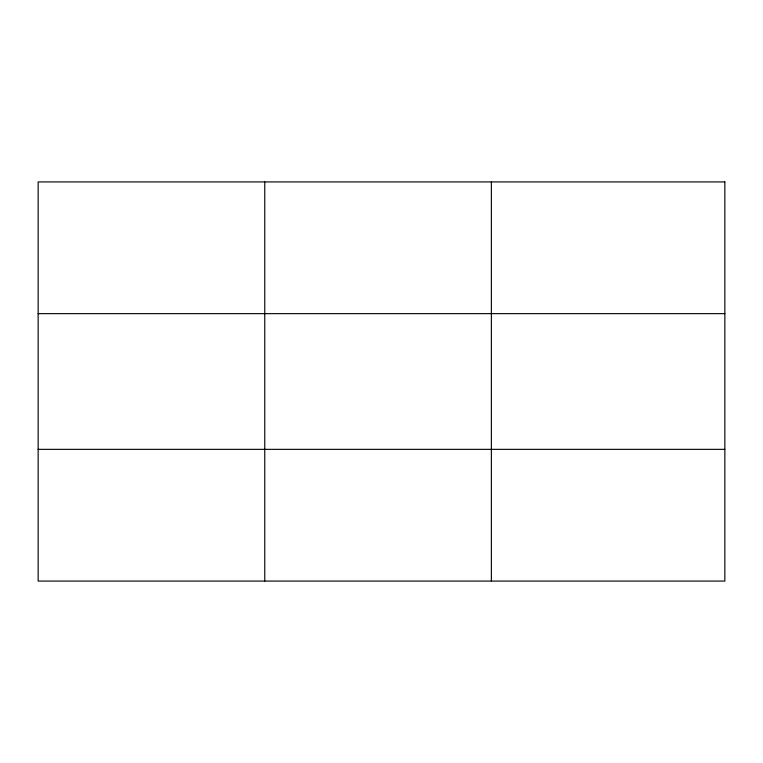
<?xml version="1.0" encoding="UTF-8"?>
<svg xmlns="http://www.w3.org/2000/svg" width="763" height="763" viewBox="0 0 763 763"><rect width="100%" height="100%" fill="white"/><g stroke="black" fill="none" stroke-linecap="round" stroke-linejoin="round"><path stroke-width="1.14" d="M264.761 581.072L264.761 181.928M491.372 581.072L491.372 181.928M38.15 313.65L724.85 313.65M38.15 449.35L724.85 449.35M724.85 181.928L724.85 581.072L38.15 581.072L38.15 181.928L724.85 181.928"/></g></svg>
